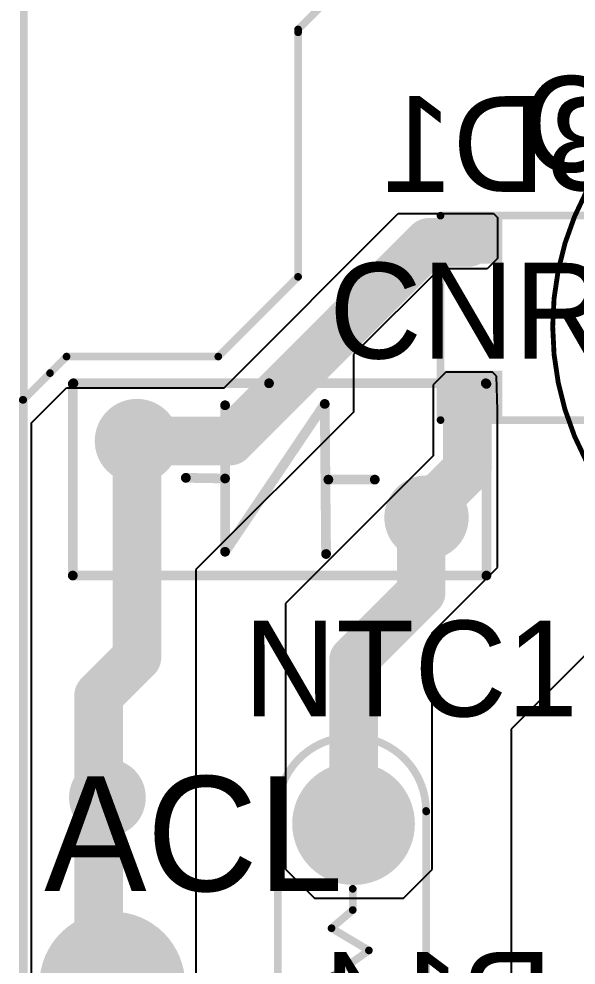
# Model space of a CAD drawing. Header units: millimetres. Extents: x 0.99 to 6.96, y 0.76 to 5.84.
# Drawn here: x 0.996 to 1.569, y 2.2 to 3.173 of the extents above; entities that cross this region are included whole.
import ezdxf

# ---------------------------------------------------------------- set-up
doc = ezdxf.new("R2010")
doc.units = ezdxf.units.MM
doc.header["$MEASUREMENT"] = 0
for name, color, linetype in [('BottomLayer', 5, 'Continuous'), ('BottomOverlay', 54, 'Continuous'), ('BottomPaste', 16, 'Continuous'), ('BottomSolder', 6, 'Continuous'), ('KeepOutLayer', 6, 'Continuous'), ('Mechanical15', 56, 'Continuous'), ('MultiLayer', 9, 'Continuous'), ('PadHoleLayer', 156, 'Continuous'), ('TopLayer', 1, 'Continuous'), ('TopOverlay', 2, 'Continuous'), ('TopSolder', 216, 'Continuous')]:
    doc.layers.add(name, color=color, linetype=linetype)

# ---------------------------------------------------------------- blocks, each defined once
blk = doc.blocks.new('SOPA_4_B_1')
at = {"layer": 'BottomLayer'}
for points in [[(-0.17717, 0.18602), (-0.1378, 0.18602), (-0.17717, 0.24311), (-0.1378, 0.24311)], [(-0.01969, 0.18602), (0.01969, 0.18602), (-0.01969, 0.24311), (0.01969, 0.24311)], [(-0.17717, -0.02854), (-0.1378, -0.02854), (-0.17717, 0.02854), (-0.1378, 0.02854)], [(-0.01969, -0.02854), (0.01969, -0.02854), (-0.01969, 0.02854), (0.01969, 0.02854)]]:
    blk.add_solid(points, dxfattribs=at)
at = {"layer": 'BottomOverlay', "const_width": 0.00787}
for points in [[(-0.18471, 0.2456), (0.02551, 0.2456)], [(-0.18471, 0.2456), (-0.18471, -0.03637)], [(0.02551, 0.2456), (0.02551, -0.035)], [(-0.18471, -0.03637), (0.02551, -0.03637)]]:
    blk.add_lwpolyline(points, dxfattribs=at)
at = {"layer": 'BottomOverlay', "const_width": 0.00394}
for points in [[(-0.18668, 0.2456, 1), (-0.18275, 0.2456, 1)], [(-0.18668, 0.2456, 1), (-0.18275, 0.2456, 1)], [(0.02355, 0.2456, 1), (0.02748, 0.2456, 1)], [(0.02355, 0.2456, 1), (0.02748, 0.2456, 1)], [(-0.18668, -0.03637, 1), (-0.18275, -0.03637, 1)], [(-0.18668, -0.03637, 1), (-0.18275, -0.03637, 1)], [(-0.12027, -0.03401, 1), (-0.11633, -0.03401, 1)], [(-0.0422, -0.03399, 1), (-0.03826, -0.03399, 1)], [(0.02355, -0.035, 1), (0.02748, -0.035, 1)], [(0.02355, -0.03637, 1), (0.02748, -0.03637, 1)]]:
    blk.add_lwpolyline(points, format="xyb", close=True, dxfattribs=at)
at = {"layer": 'BottomOverlay', "const_width": 0.00787}
blk.add_lwpolyline([(-0.1183, -0.03401, -0.974667), (-0.04023, -0.03399)], format="xyb", dxfattribs=at)
at = {"layer": 'BottomPaste'}
for points in [[(-0.17717, 0.18602), (-0.1378, 0.18602), (-0.17717, 0.24311), (-0.1378, 0.24311)], [(-0.01969, 0.18602), (0.01969, 0.18602), (-0.01969, 0.24311), (0.01969, 0.24311)], [(-0.17717, -0.02854), (-0.1378, -0.02854), (-0.17717, 0.02854), (-0.1378, 0.02854)], [(-0.01969, -0.02854), (0.01969, -0.02854), (-0.01969, 0.02854), (0.01969, 0.02854)]]:
    blk.add_solid(points, dxfattribs=at)
at = {"layer": 'BottomSolder'}
for points in [[(-0.18117, 0.18202), (-0.1338, 0.18202), (-0.18117, 0.24711), (-0.1338, 0.24711)], [(-0.02369, 0.18202), (0.02369, 0.18202), (-0.02369, 0.24711), (0.02369, 0.24711)], [(-0.18117, -0.03254), (-0.1338, -0.03254), (-0.18117, 0.03254), (-0.1338, 0.03254)], [(-0.02369, -0.03254), (0.02369, -0.03254), (-0.02369, 0.03254), (0.02369, 0.03254)]]:
    blk.add_solid(points, dxfattribs=at)
blk = doc.blocks.new('CA_ALU_13BL_7')
at = {"layer": 'BottomLayer', "const_width": 0.03937}
blk.add_lwpolyline([(0.07874, 0, 1), (0.11811, 0, 1)], format="xyb", close=True, dxfattribs=at)
at = {"layer": 'BottomLayer'}
blk.add_solid([(-0.1378, -0.03937), (-0.05906, -0.03937), (-0.1378, 0.03937), (-0.05906, 0.03937)], dxfattribs=at)
at = {"layer": 'BottomSolder', "const_width": 0.04337}
blk.add_lwpolyline([(0.07674, 0, 1), (0.12011, 0, 1)], format="xyb", close=True, dxfattribs=at)
at = {"layer": 'BottomSolder'}
blk.add_solid([(-0.1418, -0.04337), (-0.05506, -0.04337), (-0.1418, 0.04337), (-0.05506, 0.04337)], dxfattribs=at)
at = {"layer": 'Mechanical15'}
for points, const_width in [([(0.29528, 0, 1), (-0.29528, 0, 1)], 0.005), ([(-0.29653, 0, 1), (-0.29403, 0, 1)], 0.0025), ([(0.29403, 0, 1), (0.29653, 0, 1)], 0.0025)]:
    blk.add_lwpolyline(points, format="xyb", close=True, dxfattribs=dict(at, const_width=const_width))
at = {"layer": 'PadHoleLayer', "const_width": 0.01772}
for points in [[(-0.10728, 0, 1), (-0.08957, 0, 1)], [(0.08957, 0, 1), (0.10728, 0, 1)]]:
    blk.add_lwpolyline(points, format="xyb", close=True, dxfattribs=at)
at = {"layer": 'TopLayer', "const_width": 0.03937}
blk.add_lwpolyline([(0.07874, 0, 1), (0.11811, 0, 1)], format="xyb", close=True, dxfattribs=at)
at = {"layer": 'TopLayer'}
blk.add_solid([(-0.1378, -0.03937), (-0.05906, -0.03937), (-0.1378, 0.03937), (-0.05906, 0.03937)], dxfattribs=at)
at = {"layer": 'TopOverlay'}
for p, q in [((0.0005, 0.30807), (0.0005, 0.26871)), ((0.02018, 0.28839), (-0.01918, 0.28839))]:
    blk.add_line(p, q, dxfattribs=at)
for points, const_width in [([(0.25591, 0, 1), (-0.25591, 0, 1)], 0.005), ([(-0.25716, 0, 1), (-0.25466, 0, 1)], 0.0025), ([(0.25466, 0, 1), (0.25716, 0, 1)], 0.0025)]:
    blk.add_lwpolyline(points, format="xyb", close=True, dxfattribs=dict(at, const_width=const_width))
at = {"layer": 'TopSolder', "const_width": 0.04337}
blk.add_lwpolyline([(0.07674, 0, 1), (0.12011, 0, 1)], format="xyb", close=True, dxfattribs=at)
at = {"layer": 'TopSolder'}
blk.add_solid([(-0.1418, -0.04337), (-0.05506, -0.04337), (-0.1418, 0.04337), (-0.05506, 0.04337)], dxfattribs=at)
blk = doc.blocks.new('10D471K_13')
at = {"layer": 'BottomLayer', "const_width": 0.03937}
for points in [[(-0.01969, 0.03937, 1), (0.01969, 0.03937, 1)], [(0.27795, -0.03937, 1), (0.31732, -0.03937, 1)]]:
    blk.add_lwpolyline(points, format="xyb", close=True, dxfattribs=at)
at = {"layer": 'BottomSolder', "const_width": 0.04337}
for points in [[(-0.02168, 0.03937, 1), (0.02168, 0.03937, 1)], [(0.27595, -0.03937, 1), (0.31932, -0.03937, 1)]]:
    blk.add_lwpolyline(points, format="xyb", close=True, dxfattribs=at)
at = {"layer": 'MultiLayer', "const_width": 0.03937}
for points in [[(-0.01969, 0.03937, 1), (0.01969, 0.03937, 1)], [(0.27795, -0.03937, 1), (0.31732, -0.03937, 1)]]:
    blk.add_lwpolyline(points, format="xyb", close=True, dxfattribs=at)
at = {"layer": 'PadHoleLayer', "const_width": 0.01969}
for points in [[(-0.00984, 0.03937, 1), (0.00984, 0.03937, 1)], [(0.2878, -0.03937, 1), (0.30748, -0.03937, 1)]]:
    blk.add_lwpolyline(points, format="xyb", close=True, dxfattribs=at)
at = {"layer": 'TopLayer', "const_width": 0.03937}
for points in [[(-0.01969, 0.03937, 1), (0.01969, 0.03937, 1)], [(0.27795, -0.03937, 1), (0.31732, -0.03937, 1)]]:
    blk.add_lwpolyline(points, format="xyb", close=True, dxfattribs=at)
at = {"layer": 'TopOverlay', "const_width": 0.01}
for points in [[(-0.06594, 0.09817), (-0.06532, 0.0988)], [(-0.06594, -0.09895), (-0.06594, 0.09817)], [(-0.06532, 0.0988), (0.13578, 0.0988)], [(0.13578, 0.0988), (0.35858, 0.0988)], [(0.35858, 0.0988), (0.3592, 0.09817)], [(0.3592, -0.09895), (0.3592, 0.09817)], [(0.09058, -0.07448), (0.19303, 0.07758)], [(0.09058, -0.07448), (0.09058, 0.07619)], [(0.19303, 0.07758), (0.19442, -0.07679)], [(0.05025, 0.00155), (0.09058, 0.00086)], [(0.19674, -0.0003), (0.24449, -0.0003)], [(-0.06594, -0.09895), (0.3592, -0.09895)]]:
    blk.add_lwpolyline(points, dxfattribs=at)
at = {"layer": 'TopOverlay', "const_width": 0.005}
for points in [[(-0.06844, 0.09817, 1), (-0.06344, 0.09817, 1)], [(-0.06844, 0.09817, 1), (-0.06344, 0.09817, 1)], [(-0.06782, 0.0988, 1), (-0.06282, 0.0988, 1)], [(-0.06782, 0.0988, 1), (-0.06282, 0.0988, 1)], [(0.13328, 0.0988, 1), (0.13828, 0.0988, 1)], [(0.13328, 0.0988, 1), (0.13828, 0.0988, 1)], [(0.35608, 0.0988, 1), (0.36108, 0.0988, 1)], [(0.35608, 0.0988, 1), (0.36108, 0.0988, 1)], [(0.3567, 0.09817, 1), (0.3617, 0.09817, 1)], [(0.3567, 0.09817, 1), (0.3617, 0.09817, 1)], [(0.08808, 0.07619, 1), (0.09308, 0.07619, 1)], [(0.19053, 0.07758, 1), (0.19553, 0.07758, 1)], [(0.19053, 0.07758, 1), (0.19553, 0.07758, 1)], [(0.04775, 0.00155, 1), (0.05275, 0.00155, 1)], [(0.08808, 0.00086, 1), (0.09308, 0.00086, 1)], [(0.19424, -0.0003, 1), (0.19924, -0.0003, 1)], [(0.24199, -0.0003, 1), (0.24699, -0.0003, 1)], [(0.08808, -0.07448, 1), (0.09308, -0.07448, 1)], [(0.08808, -0.07448, 1), (0.09308, -0.07448, 1)], [(0.19192, -0.07679, 1), (0.19692, -0.07679, 1)], [(-0.06844, -0.09895, 1), (-0.06344, -0.09895, 1)], [(-0.06844, -0.09895, 1), (-0.06344, -0.09895, 1)], [(0.3567, -0.09895, 1), (0.3617, -0.09895, 1)], [(0.3567, -0.09895, 1), (0.3617, -0.09895, 1)]]:
    blk.add_lwpolyline(points, format="xyb", close=True, dxfattribs=at)
at = {"layer": 'TopSolder', "const_width": 0.04337}
for points in [[(-0.02168, 0.03937, 1), (0.02168, 0.03937, 1)], [(0.27595, -0.03937, 1), (0.31932, -0.03937, 1)]]:
    blk.add_lwpolyline(points, format="xyb", close=True, dxfattribs=at)
blk = doc.blocks.new('CN1_20')
at = {"layer": 'BottomLayer', "const_width": 0.07087}
blk.add_lwpolyline([(-0.03543, 0, 1), (0.03543, 0, 1)], format="xyb", close=True, dxfattribs=at)
at = {"layer": 'BottomSolder', "const_width": 0.07487}
blk.add_lwpolyline([(-0.03743, 0, 1), (0.03743, 0, 1)], format="xyb", close=True, dxfattribs=at)
at = {"layer": 'MultiLayer', "const_width": 0.07087}
blk.add_lwpolyline([(-0.03543, 0, 1), (0.03543, 0, 1)], format="xyb", close=True, dxfattribs=at)
at = {"layer": 'PadHoleLayer', "const_width": 0.0315}
blk.add_lwpolyline([(-0.01575, 0, 1), (0.01575, 0, 1)], format="xyb", close=True, dxfattribs=at)
at = {"layer": 'TopLayer', "const_width": 0.07087}
blk.add_lwpolyline([(-0.03543, 0, 1), (0.03543, 0, 1)], format="xyb", close=True, dxfattribs=at)
at = {"layer": 'TopSolder', "const_width": 0.07487}
blk.add_lwpolyline([(-0.03743, 0, 1), (0.03743, 0, 1)], format="xyb", close=True, dxfattribs=at)
blk = doc.blocks.new('NTC__D9_27')
at = {"layer": 'BottomLayer', "const_width": 0.05906}
for points in [[(-0.02953, 0, 1), (0.02953, 0, 1)], [(0.26575, 0, 1), (0.3248, 0, 1)]]:
    blk.add_lwpolyline(points, format="xyb", close=True, dxfattribs=at)
at = {"layer": 'BottomSolder', "const_width": 0.06306}
for points in [[(-0.03153, 0, 1), (0.03153, 0, 1)], [(0.26375, 0, 1), (0.3268, 0, 1)]]:
    blk.add_lwpolyline(points, format="xyb", close=True, dxfattribs=at)
at = {"layer": 'MultiLayer', "const_width": 0.05906}
for points in [[(-0.02953, 0, 1), (0.02953, 0, 1)], [(0.26575, 0, 1), (0.3248, 0, 1)]]:
    blk.add_lwpolyline(points, format="xyb", close=True, dxfattribs=at)
at = {"layer": 'PadHoleLayer', "const_width": 0.02362}
for points in [[(-0.01181, 0, 1), (0.01181, 0, 1)], [(0.28346, 0, 1), (0.30709, 0, 1)]]:
    blk.add_lwpolyline(points, format="xyb", close=True, dxfattribs=at)
at = {"layer": 'TopLayer', "const_width": 0.05906}
for points in [[(-0.02953, 0, 1), (0.02953, 0, 1)], [(0.26575, 0, 1), (0.3248, 0, 1)]]:
    blk.add_lwpolyline(points, format="xyb", close=True, dxfattribs=at)
at = {"layer": 'TopOverlay', "const_width": 0.00787}
for points in [[(-0.01196, -0.07812, -1.006216), (-0.01308, 0.07457)], [(-0.01308, 0.07457, -0.198912), (-0.0126, 0.07476)], [(0.3092, 0.07476, -1.006216), (0.31032, -0.07792)]]:
    blk.add_lwpolyline(points, format="xyb", dxfattribs=at)
at = {"layer": 'TopOverlay', "const_width": 0.00394}
for points in [[(-0.01504, 0.07457, 1), (-0.01111, 0.07457, 1)], [(-0.01504, 0.07457, 1), (-0.01111, 0.07457, 1)], [(-0.01457, 0.07476, 1), (-0.01063, 0.07476, 1)], [(-0.01457, 0.07476, 1), (-0.01063, 0.07476, 1)], [(0.30723, 0.07476, 1), (0.31117, 0.07476, 1)], [(0.30723, 0.07476, 1), (0.31117, 0.07476, 1)], [(0.12838, 0.0158, 1), (0.13232, 0.0158, 1)], [(0.12838, 0.0158, 1), (0.13232, 0.0158, 1)], [(0.17408, 0.0158, 1), (0.17801, 0.0158, 1)], [(0.17408, 0.0158, 1), (0.17801, 0.0158, 1)], [(0.06503, -0.00082, 1), (0.06896, -0.00082, 1)], [(0.08683, -0.00082, 1), (0.09077, -0.00082, 1)], [(0.08683, -0.00082, 1), (0.09077, -0.00082, 1)], [(0.20991, 0.0023, 1), (0.21384, 0.0023, 1)], [(0.20991, 0.0023, 1), (0.21384, 0.0023, 1)], [(0.22289, 0.0023, 1), (0.22683, 0.0023, 1)], [(0.10553, -0.02263, 1), (0.10947, -0.02263, 1)], [(0.10553, -0.02263, 1), (0.10947, -0.02263, 1)], [(0.15486, -0.02159, 1), (0.1588, -0.02159, 1)], [(0.15486, -0.02159, 1), (0.1588, -0.02159, 1)], [(0.19225, -0.02315, 1), (0.19619, -0.02315, 1)], [(0.19225, -0.02315, 1), (0.19619, -0.02315, 1)], [(-0.01392, -0.07812, 1), (-0.00999, -0.07812, 1)], [(-0.01373, -0.07792, 1), (-0.00979, -0.07792, 1)], [(0.30835, -0.07792, 1), (0.31228, -0.07792, 1)], [(0.30835, -0.07792, 1), (0.31228, -0.07792, 1)]]:
    blk.add_lwpolyline(points, format="xyb", close=True, dxfattribs=at)
at = {"layer": 'TopOverlay', "const_width": 0.00787}
for points in [[(0.3092, 0.07476), (-0.0126, 0.07476)], [(0.1075, -0.02263), (0.13035, 0.0158)], [(0.15683, -0.02159), (0.13035, 0.0158)], [(0.15683, -0.02159), (0.17604, 0.0158)], [(0.19422, -0.02315), (0.17604, 0.0158)], [(0.0888, -0.00082), (0.067, -0.00082)], [(0.1075, -0.02263), (0.0888, -0.00082)], [(0.19422, -0.02315), (0.21188, 0.0023)], [(0.22486, 0.0023), (0.21188, 0.0023)], [(0.31032, -0.07792), (-0.01176, -0.07792)]]:
    blk.add_lwpolyline(points, dxfattribs=at)
at = {"layer": 'TopSolder', "const_width": 0.06306}
for points in [[(-0.03153, 0, 1), (0.03153, 0, 1)], [(0.26375, 0, 1), (0.3268, 0, 1)]]:
    blk.add_lwpolyline(points, format="xyb", close=True, dxfattribs=at)

msp = doc.modelspace()

# ---------------------------------------------------------------- linework, layer by layer
at = {"layer": 'BottomLayer'}
for p, q in [((1.20698, 2.7936), (1.38598, 2.9726)), ((1.38598, 2.9726), (1.48398, 2.9726)), ((1.48398, 2.9726), (1.48798, 2.9686)), ((1.48798, 2.9686), (1.48798, 2.9266)), ((1.48798, 2.9266), (1.47739, 2.916)), ((1.42839, 2.916), (1.34, 2.82761)), ((1.47739, 2.916), (1.42839, 2.916)), ((1.34, 2.82761), (1.34, 2.76861)), ((1.43498, 2.8096), (1.42198, 2.7966)), ((1.48298, 2.8096), (1.43498, 2.8096)), ((1.48698, 2.8056), (1.48298, 2.8096)), ((1.48798, 2.7706), (1.48698, 2.8056)), ((1.00898, 2.7576), (1.04498, 2.7936)), ((1.04498, 2.7936), (1.20698, 2.7936)), ((1.42198, 2.7966), (1.42198, 2.7236)), ((1.34, 2.76861), (1.17798, 2.6066)), ((1.48798, 2.6086), (1.48798, 2.7706)), ((1.00898, 2.101), (1.00898, 2.7576)), ((1.42198, 2.7236), (1.27, 2.57161)), ((1.71675, 2.65736), (1.50198, 2.4426)), ((1.42098, 2.5416), (1.48798, 2.6086)), ((1.17798, 2.6066), (1.17798, 2.09758)), ((1.27, 2.57161), (1.27, 2.29858)), ((1.42098, 2.29808), (1.42098, 2.5416)), ((1.50198, 2.4426), (1.50198, 1.1506)), ((1.27, 2.29858), (1.29998, 2.2686)), ((1.3915, 2.2686), (1.42098, 2.29808)), ((1.29998, 2.2686), (1.3915, 2.2686))]:
    msp.add_line(p, q, dxfattribs=at)
at = {"layer": 'BottomLayer', "const_width": 0.05}
for points in [[(1.21313, 2.73874), (1.41739, 2.943)], [(1.41739, 2.943), (1.45843, 2.943)], [(1.45843, 2.943), (1.46043, 2.945)], [(1.45689, 2.70967), (1.45689, 2.78398)], [(1.11736, 2.51636), (1.11736, 2.73874)], [(1.11736, 2.73874), (1.21313, 2.73874)], [(1.415, 2.66778), (1.45689, 2.70967)], [(1.415, 2.66), (1.415, 2.66778)], [(1.4095, 2.6545), (1.415, 2.66)], [(1.4095, 2.58312), (1.4095, 2.6545)], [(1.34, 2.51361), (1.4095, 2.58312)], [(1.07798, 2.47698), (1.11736, 2.51636)], [(1.34, 2.34528), (1.34, 2.51361)], [(1.07798, 2.17), (1.07798, 2.47698)]]:
    msp.add_lwpolyline(points, dxfattribs=at)
at = {"layer": 'BottomLayer', "const_width": 0.025}
for points in [[(1.40489, 2.943, 1), (1.42989, 2.943, 1)], [(1.40489, 2.943, 1), (1.42989, 2.943, 1)], [(1.44593, 2.943, 1), (1.47093, 2.943, 1)], [(1.44593, 2.943, 1), (1.47093, 2.943, 1)], [(1.44793, 2.945, 1), (1.47293, 2.945, 1)], [(1.44439, 2.78398, 1), (1.46939, 2.78398, 1)], [(1.10486, 2.73874, 1), (1.12986, 2.73874, 1)], [(1.10486, 2.73874, 1), (1.12986, 2.73874, 1)], [(1.20063, 2.73874, 1), (1.22563, 2.73874, 1)], [(1.20063, 2.73874, 1), (1.22563, 2.73874, 1)], [(1.44439, 2.70967, 1), (1.46939, 2.70967, 1)], [(1.44439, 2.70967, 1), (1.46939, 2.70967, 1)], [(1.4025, 2.66778, 1), (1.4275, 2.66778, 1)], [(1.4025, 2.66778, 1), (1.4275, 2.66778, 1)], [(1.397, 2.6545, 1), (1.422, 2.6545, 1)], [(1.397, 2.6545, 1), (1.422, 2.6545, 1)], [(1.4025, 2.66, 1), (1.4275, 2.66, 1)], [(1.4025, 2.66, 1), (1.4275, 2.66, 1)], [(1.397, 2.58312, 1), (1.422, 2.58312, 1)], [(1.397, 2.58312, 1), (1.422, 2.58312, 1)], [(1.10486, 2.51636, 1), (1.12986, 2.51636, 1)], [(1.10486, 2.51636, 1), (1.12986, 2.51636, 1)], [(1.3275, 2.51361, 1), (1.3525, 2.51361, 1)], [(1.3275, 2.51361, 1), (1.3525, 2.51361, 1)], [(1.06548, 2.47698, 1), (1.09048, 2.47698, 1)], [(1.06548, 2.47698, 1), (1.09048, 2.47698, 1)], [(1.3275, 2.34528, 1), (1.3525, 2.34528, 1)]]:
    msp.add_lwpolyline(points, format="xyb", close=True, dxfattribs=at)
at = {"layer": 'BottomSolder', "const_width": 0.07874}
msp.add_lwpolyline([(1.08698, 2.3716), (1.08698, 2.3726)], dxfattribs=at)
at = {"layer": 'BottomSolder', "const_width": 0.03937}
for points in [[(1.0673, 2.3726, 1), (1.10667, 2.3726, 1)], [(1.0673, 2.3716, 1), (1.10667, 2.3716, 1)]]:
    msp.add_lwpolyline(points, format="xyb", close=True, dxfattribs=at)
at = {"layer": 'KeepOutLayer', "const_width": 0.00787}
for points in [[(1.28298, 3.16201), (1.30798, 3.18701)], [(1.28298, 3.15901), (1.28298, 3.16201)], [(1.28298, 2.9076), (1.28298, 3.15901)], [(1.20098, 2.8256), (1.28298, 2.9076)], [(1.02798, 2.8086), (1.04498, 2.8256)], [(1.04498, 2.8256), (1.20098, 2.8256)], [(1.00048, 2.7811), (1.02798, 2.8086)], [(1, 2.7811), (1, 1.3686)]]:
    msp.add_lwpolyline(points, dxfattribs=at)
at = {"layer": 'KeepOutLayer', "const_width": 0.00394}
for points in [[(1.28102, 3.16201, 1), (1.28495, 3.16201, 1)], [(1.28102, 3.16201, 1), (1.28495, 3.16201, 1)], [(1.28102, 3.15901, 1), (1.28495, 3.15901, 1)], [(1.28102, 3.15901, 1), (1.28495, 3.15901, 1)], [(1.28102, 2.9076, 1), (1.28495, 2.9076, 1)], [(1.28102, 2.9076, 1), (1.28495, 2.9076, 1)], [(1.04302, 2.8256, 1), (1.04695, 2.8256, 1)], [(1.04302, 2.8256, 1), (1.04695, 2.8256, 1)], [(1.19902, 2.8256, 1), (1.20295, 2.8256, 1)], [(1.19902, 2.8256, 1), (1.20295, 2.8256, 1)], [(1.02602, 2.8086, 1), (1.02995, 2.8086, 1)], [(1.02602, 2.8086, 1), (1.02995, 2.8086, 1)], [(0.99803, 2.7811, 1), (1.00197, 2.7811, 1)], [(0.99852, 2.7811, 1), (1.00245, 2.7811, 1)]]:
    msp.add_lwpolyline(points, format="xyb", close=True, dxfattribs=at)
at = {"layer": 'TopOverlay', "const_width": 0.00787}
msp.add_lwpolyline([(1.00098, 0.9626), (1.00098, 5.6086)], dxfattribs=at)

# ---------------------------------------------------------------- block references
for name, p, rotation in [('CA_ALU_13BL_7', (1.83998, 2.8566), 270), ('SOPA_4_B_1', (1.675, 2.945), 90), ('10D471K_13', (1.11736, 2.69937), 360), ('NTC__D9_27', (1.34, 2.34528), 270), ('CN1_20', (1.092, 2.18), 90)]:
    msp.add_blockref(name, p, dxfattribs=dict(rotation=rotation))

# ---------------------------------------------------------------- texts
at = {"layer": 'BottomOverlay', "text_generation_flag": 2}
for s, p in [('BD1', (1.625, 2.995)), ('R14', (1.545, 2.115))]:
    msp.add_text(s, height=0.098425, dxfattribs=at).set_placement(p)
at = {"layer": 'TopOverlay'}
for s, p in [('C6', (1.51298, 3.0156)), ('CNR1', (1.31498, 2.8236)), ('NTC1', (1.22698, 2.4556))]:
    msp.add_text(s, height=0.098425, dxfattribs=at).set_placement(p)
msp.add_text('ACL', height=0.11811, rotation=360, dxfattribs=at).set_placement((1.022, 2.276))

doc.saveas('drawing.dxf')
